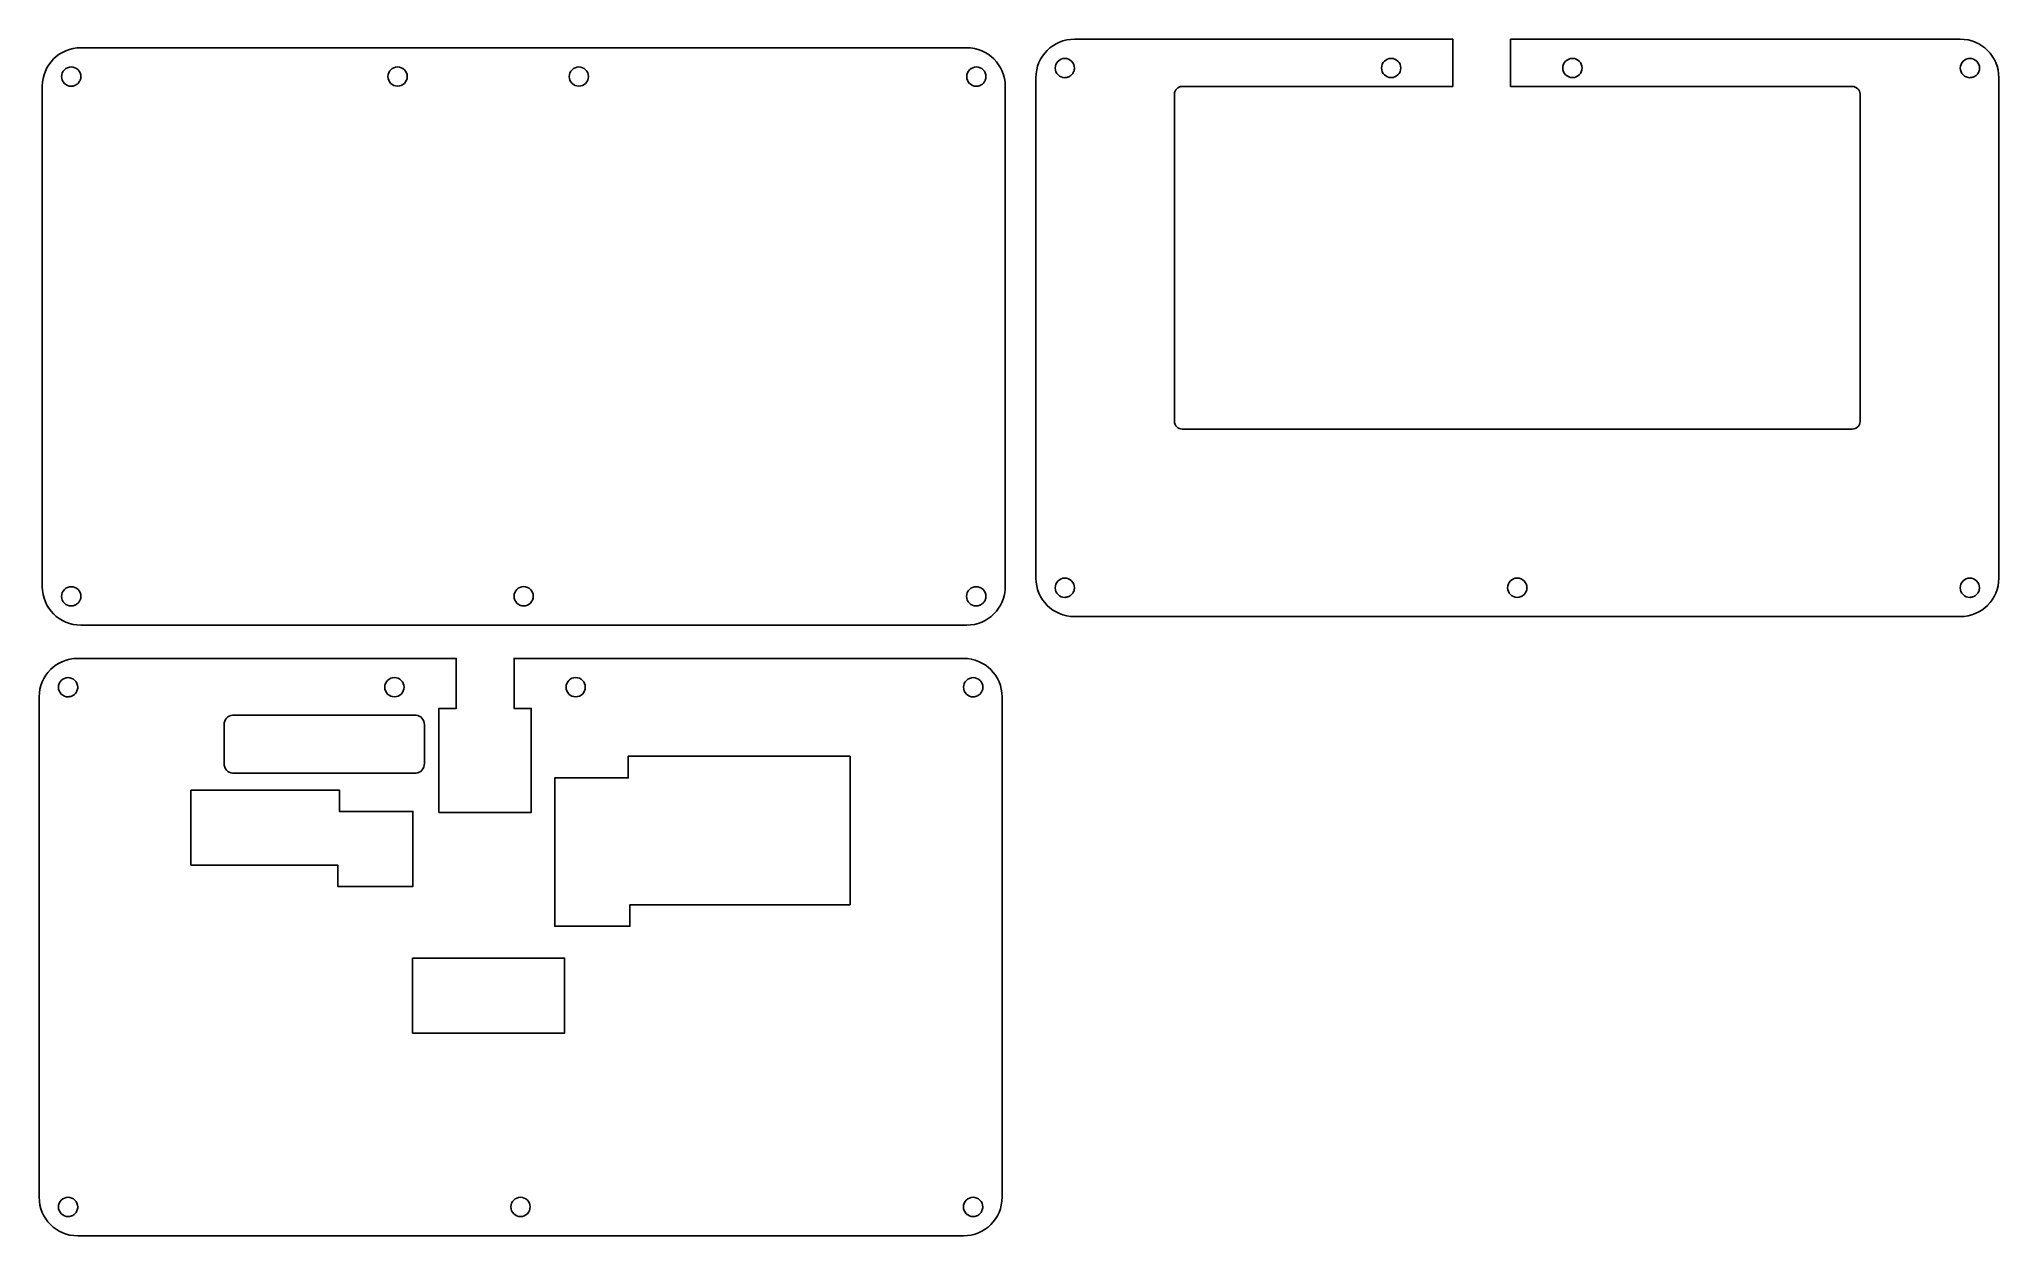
# Model space of a CAD drawing. Header units: millimetres. Extents: x 27 to 536, y 54 to 365.
import ezdxf

# ---------------------------------------------------------------- set-up
doc = ezdxf.new("R2010")
doc.units = ezdxf.units.MM
doc.layers.add('Layer_1', color=7, linetype='CONTINUOUS')

msp = doc.modelspace()

# ---------------------------------------------------------------- linework, layer by layer
at = {"layer": 'Layer_1', "color": 7}
for points in [[(267.89682, 362.89199), (37.89691, 362.89199)], [(323.83899, 352.83187), (394.10963, 352.83187), (394.10963, 365.11278), (295.87635, 365.11278)], [(525.87627, 365.11278), (409.10975, 365.11278), (409.10975, 352.83187), (497.8387, 352.83187)], [(27.897, 352.89156), (27.897, 222.89173)], [(277.89673, 222.89173), (277.89673, 352.89156)], [(285.87645, 355.11235), (285.87645, 225.11254)], [(535.87617, 225.11254), (535.87617, 355.11235)], [(321.83911, 265.83202), (321.83911, 350.832)], [(499.8391, 350.832), (499.8391, 265.83202)], [(497.8387, 263.83214), (323.83899, 263.83214)], [(35.40195, 222.88873), (35.40197, 222.88973)], [(270.37824, 222.89013), (270.37832, 222.88973)], [(295.87635, 215.11263), (525.87627, 215.11263)], [(37.89691, 212.89183), (267.89682, 212.89183)], [(267.08307, 204.26971), (150.38425, 204.26971), (150.38425, 191.27102), (154.84754, 191.27102), (154.84754, 164.27112), (130.84746, 164.27112), (130.84746, 191.27102), (135.38413, 191.27102), (135.38413, 204.26971), (37.083153, 204.26971)], [(27.083253, 194.26929), (27.083253, 64.26947)], [(277.08298, 64.26947), (277.08298, 194.26929)], [(77.254353, 189.49311), (124.9212, 189.49311)], [(75.087553, 176.99361), (75.087553, 186.99352)], [(127.08748, 186.99352), (127.08748, 176.99361)], [(124.9212, 174.49351), (77.254353, 174.49351)], [(37.083153, 54.26957), (267.08307, 54.26957)]]:
    msp.add_lwpolyline(points, dxfattribs=at)
for points in [[(35.40195, 357.89669)], [(120.13116, 357.90469)], [(167.19082, 357.90469)], [(270.41131, 357.89674)], [(293.38139, 360.11749)], [(378.11061, 360.12548)], [(425.17027, 360.12548)], [(528.39086, 360.11752)], [(293.38139, 225.11355)], [(410.85125, 225.12056)], [(528.35769, 225.1136)], [(152.8718, 222.89973)], [(34.588203, 199.27441)], [(119.31741, 199.28242)], [(166.37707, 199.28242)], [(269.59756, 199.27445)], [(77.254353, 189.49311)], [(180.01086, 178.83019), (199.51097, 178.83019), (218.58164, 178.83019), (237.62027, 178.83019), (237.62027, 159.78019), (237.62027, 140.28009), (218.58164, 140.28009), (199.51097, 140.28009), (180.45993, 140.28009), (180.45993, 134.67371), (160.95983, 134.67371), (160.95983, 153.72371), (160.95983, 173.22382), (163.79687, 173.22382), (163.79687, 173.23622), (166.54709, 173.23622), (166.54709, 173.22382), (180.01086, 173.22382)], [(66.486013, 170.07569), (85.986113, 170.07569), (105.01958, 170.07569), (105.01958, 164.51944), (124.10317, 164.51944), (124.10317, 145.01934), (104.60306, 145.01934), (104.60306, 150.57559), (85.986113, 150.57559), (66.486013, 150.57559)], [(124.01118, 126.41995), (163.5111, 126.41995), (163.5111, 106.91985), (124.01118, 106.91985)], [(34.588203, 64.27049)], [(152.05805, 64.27749)], [(269.56449, 64.27054)]]:
    msp.add_lwpolyline(points, close=True, dxfattribs=at)
for points in [[(37.89691, 362.89199), (32.35692, 362.89199), (27.897, 358.43156), (27.897, 352.89156)], [(277.89673, 352.89156), (277.89673, 358.43156), (273.43681, 362.89199), (267.89682, 362.89199)], [(295.87635, 365.11278), (290.33637, 365.11278), (285.87645, 360.65235), (285.87645, 355.11235)], [(535.87617, 355.11235), (535.87617, 360.65235), (531.41625, 365.11278), (525.87627, 365.11278)], [(32.89512, 355.38831), (32.895377, 356.052547), (33.159964, 356.689375), (33.63048, 357.15823)], [(33.63048, 357.15823), (34.099205, 357.630264), (34.736729, 357.896024), (35.40195, 357.89669)], [(35.40197, 357.89669), (36.065048, 357.896717), (36.700975, 357.633321), (37.16984, 357.164453)], [(37.16984, 357.164453), (37.638706, 356.695586), (37.902099, 356.059658), (37.90207, 355.39658)], [(117.63106, 355.40459), (117.63106, 356.78959), (118.74616, 357.90469), (120.13116, 357.90469)], [(120.13116, 357.90469), (121.51616, 357.90469), (122.63127, 356.78959), (122.63127, 355.40459)], [(164.69072, 355.40459), (164.69072, 356.78959), (165.80582, 357.90469), (167.19082, 357.90469)], [(167.19082, 357.90469), (168.57582, 357.90469), (169.69093, 356.78959), (169.69093, 355.40459)], [(267.90449, 355.38836), (267.90461, 356.052267), (268.168803, 356.688861), (268.63881, 357.15776)], [(268.63881, 357.15776), (269.107701, 357.630237), (269.745657, 357.89621), (270.41131, 357.89674)], [(270.41139, 357.89669), (271.074469, 357.896719), (271.710399, 357.633325), (272.179267, 357.164457)], [(272.179267, 357.164457), (272.648135, 356.695589), (272.911529, 356.059659), (272.9115, 355.39658)], [(290.87457, 357.6086), (290.874689, 358.273017), (291.139287, 358.910057), (291.60993, 359.37904)], [(293.37468, 355.10901), (291.994085, 355.108949), (290.874796, 356.228005), (290.87457, 357.6086)], [(291.60993, 359.37904), (292.078654, 359.851067), (292.716174, 360.116824), (293.38139, 360.11749)], [(293.38141, 360.11748), (294.044488, 360.117509), (294.680416, 359.854116), (295.149283, 359.38525)], [(295.6707, 356.63087), (295.547397, 356.338506), (295.369565, 356.072287), (295.1467, 355.84643)], [(295.149283, 359.38525), (295.618151, 358.916385), (295.881547, 358.280458), (295.88152, 357.61738)], [(295.6898, 356.67687), (295.683586, 356.661474), (295.677219, 356.64614), (295.6707, 356.63087)], [(295.88152, 357.61738), (295.878962, 357.294436), (295.813855, 356.975047), (295.6898, 356.67687)], [(375.6105, 357.62538), (375.6105, 359.01038), (376.72561, 360.12548), (378.11061, 360.12548)], [(378.11061, 355.12527), (376.72561, 355.12527), (375.6105, 356.24038), (375.6105, 357.62538)], [(378.11061, 360.12548), (379.49561, 360.12548), (380.61071, 359.01038), (380.61071, 357.62538)], [(380.61071, 357.62538), (380.61071, 356.24038), (379.49561, 355.12527), (378.11061, 355.12527)], [(422.67016, 357.62538), (422.67016, 359.01038), (423.78527, 360.12548), (425.17027, 360.12548)], [(425.17027, 355.12527), (423.78527, 355.12527), (422.67016, 356.24038), (422.67016, 357.62538)], [(425.17027, 360.12548), (426.55527, 360.12548), (427.67037, 359.01038), (427.67037, 357.62538)], [(427.67037, 357.62538), (427.67037, 356.24038), (426.55527, 355.12527), (425.17027, 355.12527)], [(526.61627, 355.841277), (526.147404, 356.310144), (525.884011, 356.946072), (525.88404, 357.60915)], [(525.88404, 357.60915), (525.88416, 358.273057), (526.148353, 358.909651), (526.61836, 359.37855)], [(526.61836, 359.37855), (527.087253, 359.851024), (527.725209, 360.116993), (528.39086, 360.11752)], [(528.39084, 360.11748), (529.053918, 360.117509), (529.689846, 359.854116), (530.158713, 359.38525)], [(530.68119, 356.63298), (530.557753, 356.339978), (530.379558, 356.073211), (530.15616, 355.84698)], [(530.158713, 359.38525), (530.627581, 358.916385), (530.890977, 358.280458), (530.89095, 357.61738)], [(530.69819, 356.67428), (530.692646, 356.660463), (530.68698, 356.646696), (530.68119, 356.63298)], [(530.89095, 357.61738), (530.888396, 357.293495), (530.82293, 356.973192), (530.69819, 356.67428)], [(33.627357, 353.62044), (33.158489, 354.089305), (32.895093, 354.725232), (32.89512, 355.38831)], [(35.39523, 352.88821), (34.732152, 352.888181), (34.096224, 353.151574), (33.627357, 353.62044)], [(35.45983, 352.90111), (35.438354, 352.896526), (35.416819, 352.892226), (35.39523, 352.88821)], [(36.28717, 353.06544), (36.022688, 352.964199), (35.742927, 352.908631), (35.45983, 352.90111)], [(36.40706, 353.11504), (36.367532, 353.097472), (36.327556, 353.080933), (36.28717, 353.06544)], [(37.14965, 353.61113), (36.933901, 353.402537), (36.682359, 353.234493), (36.40706, 353.11504)], [(37.16725, 353.62613), (37.161406, 353.621103), (37.15554, 353.616103), (37.14965, 353.61113)], [(37.69125, 354.41057), (37.567947, 354.118206), (37.390115, 353.851987), (37.16725, 353.62613)], [(37.71035, 354.45607), (37.704133, 354.440841), (37.697766, 354.425673), (37.69125, 354.41057)], [(37.90207, 355.39658), (37.899512, 355.073636), (37.834405, 354.754247), (37.71035, 354.45607)], [(120.13116, 352.90448), (118.74616, 352.90448), (117.63106, 354.01959), (117.63106, 355.40459)], [(122.63127, 355.40459), (122.63127, 354.01959), (121.51616, 352.90448), (120.13116, 352.90448)], [(167.19082, 352.90448), (165.80582, 352.90448), (164.69072, 354.01959), (164.69072, 355.40459)], [(169.69093, 355.40459), (169.69093, 354.01959), (168.57582, 352.90448), (167.19082, 352.90448)], [(268.636727, 353.62049), (268.167859, 354.089355), (267.904463, 354.725282), (267.90449, 355.38836)], [(270.4046, 352.88826), (269.741522, 352.888231), (269.105594, 353.151624), (268.636727, 353.62049)], [(270.4692, 352.90116), (270.447724, 352.896576), (270.426189, 352.892276), (270.4046, 352.88826)], [(271.29654, 353.06549), (271.032058, 352.964249), (270.752297, 352.908681), (270.4692, 352.90116)], [(271.4154, 353.11459), (271.376208, 353.097207), (271.336574, 353.080835), (271.29654, 353.06549)], [(272.15902, 353.6112), (271.943006, 353.402319), (271.691104, 353.234092), (271.4154, 353.11459)], [(272.17662, 353.6262), (272.170776, 353.621173), (272.16491, 353.616173), (272.15902, 353.6112)], [(272.70165, 354.41219), (272.578212, 354.119191), (272.400017, 353.852428), (272.17662, 353.6262)], [(272.71875, 354.45349), (272.713173, 354.439673), (272.707473, 354.425905), (272.70165, 354.41219)], [(272.9115, 355.39658), (272.908948, 355.072699), (272.843485, 354.752399), (272.71875, 354.45349)], [(293.43928, 355.12141), (293.417802, 355.116994), (293.396267, 355.11286), (293.37468, 355.10901)], [(294.26662, 355.28574), (294.002138, 355.184499), (293.722377, 355.128931), (293.43928, 355.12141)], [(294.38651, 355.33534), (294.346982, 355.317772), (294.307006, 355.301233), (294.26662, 355.28574)], [(295.1291, 355.83143), (294.913351, 355.622837), (294.661809, 355.454793), (294.38651, 355.33534)], [(295.1467, 355.84643), (295.140856, 355.841403), (295.13499, 355.836403), (295.1291, 355.83143)], [(321.83911, 350.832), (321.83911, 351.93999), (322.73099, 352.83187), (323.83899, 352.83187)], [(497.8387, 352.83187), (498.9467, 352.83187), (499.8391, 351.93999), (499.8391, 350.832)], [(528.38414, 355.10904), (527.721062, 355.109013), (527.085135, 355.372409), (526.61627, 355.841277)], [(528.44874, 355.12194), (528.427264, 355.117356), (528.405729, 355.113056), (528.38414, 355.10904)], [(529.27608, 355.28627), (529.011598, 355.185029), (528.731837, 355.129461), (528.44874, 355.12194)], [(529.39493, 355.33537), (529.355741, 355.317987), (529.316111, 355.301615), (529.27608, 355.28627)], [(530.13856, 355.83198), (529.922543, 355.623098), (529.670638, 355.454871), (529.39493, 355.33537)], [(530.15616, 355.84698), (530.150316, 355.841953), (530.14445, 355.836953), (530.13856, 355.83198)], [(323.83899, 263.83214), (322.73099, 263.83214), (321.83911, 264.72402), (321.83911, 265.83202)], [(499.8391, 265.83202), (499.8391, 264.72402), (498.9467, 263.83214), (497.8387, 263.83214)], [(285.87645, 225.11254), (285.87645, 219.57254), (290.33637, 215.11263), (295.87635, 215.11263)], [(290.87457, 222.60518), (290.87483, 223.269413), (291.139417, 223.906237), (291.60993, 224.37509)], [(291.60993, 224.37509), (292.078652, 224.847121), (292.716173, 225.112881), (293.38139, 225.11355)], [(293.38141, 225.11356), (294.044489, 225.113589), (294.680419, 224.850195), (295.149287, 224.381327)], [(295.149287, 224.381327), (295.618155, 223.912459), (295.881549, 223.276529), (295.88152, 222.61345)], [(408.35166, 222.61993), (408.35166, 224.00493), (409.46625, 225.12056), (410.85125, 225.12056)], [(410.85125, 225.12056), (412.23624, 225.12056), (413.35135, 224.00493), (413.35135, 222.61993)], [(525.85086, 222.60523), (525.850983, 223.269138), (526.11518, 223.905733), (526.58519, 224.37463)], [(525.87627, 215.11263), (531.41625, 215.11263), (535.87617, 219.57254), (535.87617, 225.11254)], [(526.58519, 224.37463), (527.054083, 224.847104), (527.692039, 225.113073), (528.35769, 225.1136)], [(528.35777, 225.11356), (529.020848, 225.113587), (529.656775, 224.850191), (530.12564, 224.381323)], [(530.12564, 224.381323), (530.594506, 223.912456), (530.857899, 223.276528), (530.85787, 222.61345)], [(27.897, 222.89173), (27.897, 217.35173), (32.35692, 212.89183), (37.89691, 212.89183)], [(33.627321, 218.612495), (33.158451, 219.081382), (32.895067, 219.717335), (32.89512, 220.38043)], [(32.89512, 220.38043), (32.895383, 221.04466), (33.159969, 221.681479), (33.63048, 222.15033)], [(33.63048, 222.15033), (34.099215, 222.622342), (34.736738, 222.88808), (35.40195, 222.88873)], [(35.40197, 222.88973), (36.065046, 222.889757), (36.700972, 222.626362), (37.169837, 222.157497)], [(37.69125, 219.40313), (37.567942, 219.11078), (37.390111, 218.844576), (37.16725, 218.61873)], [(37.169837, 222.157497), (37.638702, 221.688632), (37.902097, 221.052706), (37.90207, 220.38963)], [(37.71035, 219.44913), (37.704136, 219.433734), (37.697769, 219.4184), (37.69125, 219.40313)], [(37.90207, 220.38963), (37.89951, 220.06669), (37.834404, 219.747304), (37.71035, 219.44913)], [(150.37221, 220.39963), (150.37221, 221.78463), (151.4868, 222.89973), (152.8718, 222.89973)], [(152.8718, 217.90003), (151.4868, 217.90003), (150.37221, 219.01463), (150.37221, 220.39963)], [(152.8718, 222.89973), (154.2568, 222.89973), (155.37191, 221.78463), (155.37191, 220.39963)], [(155.37191, 220.39963), (155.37191, 219.01463), (154.2568, 217.90003), (152.8718, 217.90003)], [(268.603653, 218.613863), (268.134788, 219.082728), (267.871393, 219.718654), (267.87142, 220.38173)], [(267.87142, 220.38173), (267.87154, 221.045637), (268.135733, 221.682231), (268.60574, 222.15113)], [(267.89682, 212.89183), (273.43681, 212.89183), (277.89673, 217.35173), (277.89673, 222.89173)], [(268.60574, 222.15113), (269.074628, 222.623615), (269.712584, 222.889595), (270.37824, 222.89013)], [(270.37832, 222.88973), (271.041398, 222.889759), (271.677326, 222.626366), (272.146193, 222.1575)], [(272.66857, 219.40553), (272.545133, 219.112528), (272.366938, 218.845761), (272.14354, 218.61953)], [(272.146193, 222.1575), (272.615061, 221.688635), (272.878457, 221.052708), (272.87843, 220.38963)], [(272.68567, 219.44653), (272.680092, 219.432813), (272.674391, 219.419146), (272.66857, 219.40553)], [(272.87843, 220.38963), (272.875876, 220.065745), (272.81041, 219.745442), (272.68567, 219.44653)], [(291.606803, 220.837303), (291.137935, 221.306171), (290.874541, 221.942101), (290.87457, 222.60518)], [(293.37468, 220.10507), (292.711601, 220.105041), (292.075671, 220.368435), (291.606803, 220.837303)], [(293.43928, 220.11797), (293.417804, 220.113386), (293.396269, 220.109086), (293.37468, 220.10507)], [(294.26662, 220.2823), (294.002138, 220.181059), (293.722377, 220.125491), (293.43928, 220.11797)], [(294.38651, 220.3319), (294.346982, 220.314332), (294.307006, 220.297793), (294.26662, 220.2823)], [(295.1291, 220.82799), (294.913351, 220.619397), (294.661809, 220.451353), (294.38651, 220.3319)], [(295.1467, 220.84299), (295.140856, 220.837963), (295.13499, 220.832963), (295.1291, 220.82799)], [(295.6707, 221.62744), (295.547398, 221.335073), (295.369566, 221.06885), (295.1467, 220.84299)], [(295.6898, 221.67294), (295.683583, 221.657711), (295.677216, 221.642543), (295.6707, 221.62744)], [(295.88152, 222.61345), (295.878962, 222.290506), (295.813855, 221.971117), (295.6898, 221.67294)], [(410.85125, 220.12034), (409.46625, 220.12034), (408.35166, 221.23493), (408.35166, 222.61993)], [(413.35135, 222.61993), (413.35135, 221.23493), (412.23624, 220.12034), (410.85125, 220.12034)], [(526.583093, 220.837353), (526.114225, 221.306221), (525.850831, 221.942151), (525.85086, 222.60523)], [(528.35097, 220.10512), (527.687891, 220.105091), (527.051961, 220.368485), (526.583093, 220.837353)], [(528.41557, 220.11802), (528.394094, 220.113436), (528.372559, 220.109136), (528.35097, 220.10512)], [(529.24291, 220.28235), (528.978428, 220.181109), (528.698667, 220.125541), (528.41557, 220.11802)], [(529.36176, 220.33145), (529.322571, 220.314067), (529.282941, 220.297695), (529.24291, 220.28235)], [(530.10539, 220.82806), (529.889373, 220.619178), (529.637468, 220.450951), (529.36176, 220.33145)], [(530.12299, 220.84306), (530.117146, 220.838033), (530.11128, 220.833033), (530.10539, 220.82806)], [(530.64802, 221.62906), (530.524583, 221.336058), (530.346388, 221.069291), (530.12299, 220.84306)], [(530.66512, 221.67036), (530.659543, 221.656543), (530.653843, 221.642775), (530.64802, 221.62906)], [(530.85787, 222.61345), (530.855318, 222.289569), (530.789855, 221.969269), (530.66512, 221.67036)], [(35.39523, 217.88023), (34.732135, 217.880201), (34.096192, 218.143607), (33.627321, 218.612495)], [(35.45983, 217.89323), (35.438355, 217.888613), (35.41682, 217.884279), (35.39523, 217.88023)], [(36.28717, 218.05763), (36.022692, 217.956365), (35.742931, 217.900774), (35.45983, 217.89323)], [(36.40706, 218.10763), (36.367536, 218.089928), (36.32756, 218.073255), (36.28717, 218.05763)], [(37.14965, 218.60373), (36.933902, 218.395134), (36.68236, 218.227086), (36.40706, 218.10763)], [(37.16725, 218.61873), (37.161406, 218.613703), (37.15554, 218.608703), (37.14965, 218.60373)], [(270.37152, 217.88163), (269.708444, 217.881603), (269.072518, 218.144998), (268.603653, 218.613863)], [(270.43612, 217.89463), (270.414645, 217.890013), (270.39311, 217.885679), (270.37152, 217.88163)], [(271.26346, 218.05893), (270.998976, 217.957699), (270.719215, 217.902142), (270.43612, 217.89463)], [(271.38232, 218.10793), (271.343127, 218.09058), (271.303493, 218.074242), (271.26346, 218.05893)], [(272.12594, 218.60453), (271.909925, 218.395652), (271.658023, 218.227429), (271.38232, 218.10793)], [(272.14354, 218.61953), (272.137696, 218.614503), (272.13183, 218.609503), (272.12594, 218.60453)], [(37.083153, 204.26971), (31.543173, 204.26971), (27.083253, 199.80928), (27.083253, 194.26929)], [(277.08298, 194.26929), (277.08298, 199.80928), (272.62305, 204.26971), (267.08307, 204.26971)], [(32.081373, 196.76604), (32.08163, 197.430277), (32.346217, 198.067105), (32.816733, 198.53596)], [(32.816733, 198.53596), (33.28546, 199.00799), (33.922984, 199.273747), (34.588203, 199.27441)], [(34.588223, 199.27442), (35.251299, 199.274447), (35.887225, 199.011052), (36.35609, 198.542187)], [(36.35609, 198.542187), (36.824955, 198.073322), (37.08835, 197.437396), (37.088323, 196.77432)], [(116.81731, 196.78231), (116.81731, 198.16731), (117.93241, 199.28242), (119.31741, 199.28242)], [(119.31741, 199.28242), (120.70241, 199.28242), (121.81752, 198.16731), (121.81752, 196.78231)], [(163.87697, 196.78231), (163.87697, 198.16731), (164.99207, 199.28242), (166.37707, 199.28242)], [(166.37707, 199.28242), (167.76207, 199.28242), (168.87718, 198.16731), (168.87718, 196.78231)], [(267.09074, 196.76608), (267.09086, 197.429987), (267.355053, 198.066581), (267.82506, 198.53548)], [(267.82506, 198.53548), (268.293953, 199.007954), (268.931909, 199.273923), (269.59756, 199.27445)], [(269.59764, 199.27442), (270.260718, 199.274449), (270.896646, 199.011056), (271.365513, 198.54219)], [(271.365513, 198.54219), (271.834381, 198.073325), (272.097777, 197.437398), (272.09775, 196.77432)], [(32.813606, 194.998163), (32.344738, 195.467031), (32.081344, 196.102961), (32.081373, 196.76604)], [(34.581483, 194.26593), (33.918404, 194.265901), (33.282474, 194.529295), (32.813606, 194.998163)], [(34.646083, 194.27883), (34.624607, 194.274246), (34.603072, 194.269946), (34.581483, 194.26593)], [(35.473423, 194.44316), (35.208941, 194.341919), (34.92918, 194.286351), (34.646083, 194.27883)], [(35.593313, 194.49276), (35.553785, 194.475192), (35.513809, 194.458653), (35.473423, 194.44316)], [(36.335903, 194.98886), (36.120155, 194.780264), (35.868613, 194.612216), (35.593313, 194.49276)], [(36.353503, 195.00386), (36.347659, 194.998833), (36.341793, 194.993833), (36.335903, 194.98886)], [(36.877503, 195.78831), (36.754201, 195.495943), (36.576369, 195.22972), (36.353503, 195.00386)], [(36.896603, 195.83381), (36.890386, 195.818581), (36.884019, 195.803413), (36.877503, 195.78831)], [(37.088323, 196.77432), (37.085765, 196.451376), (37.020658, 196.131987), (36.896603, 195.83381)], [(119.31741, 194.28221), (117.93241, 194.28221), (116.81731, 195.39732), (116.81731, 196.78231)], [(121.81752, 196.78231), (121.81752, 195.39732), (120.70241, 194.28221), (119.31741, 194.28221)], [(166.37707, 194.28221), (164.99207, 194.28221), (163.87697, 195.39732), (163.87697, 196.78231)], [(168.87718, 196.78231), (168.87718, 195.39732), (167.76207, 194.28221), (166.37707, 194.28221)], [(267.822973, 194.998203), (267.354105, 195.467071), (267.090711, 196.103001), (267.09074, 196.76608)], [(269.59085, 194.26597), (268.927771, 194.265941), (268.291841, 194.529335), (267.822973, 194.998203)], [(269.65545, 194.27887), (269.633974, 194.274286), (269.612439, 194.269986), (269.59085, 194.26597)], [(270.48279, 194.4432), (270.218308, 194.341959), (269.938547, 194.286391), (269.65545, 194.27887)], [(270.60165, 194.4923), (270.562458, 194.474917), (270.522824, 194.458545), (270.48279, 194.4432)], [(271.34527, 194.98892), (271.129257, 194.780035), (270.877355, 194.611805), (270.60165, 194.4923)], [(271.36287, 195.00392), (271.357026, 194.998893), (271.35116, 194.993893), (271.34527, 194.98892)], [(271.8879, 195.78992), (271.764463, 195.496918), (271.586268, 195.230151), (271.36287, 195.00392)], [(271.905, 195.83122), (271.899423, 195.817403), (271.893723, 195.803635), (271.8879, 195.78992)], [(272.09775, 196.77432), (272.0952, 196.450435), (272.029736, 196.130132), (271.905, 195.83122)], [(75.087553, 186.99352), (75.087553, 188.37852), (76.054013, 189.49311), (77.254353, 189.49311)], [(124.9212, 189.49311), (126.12154, 189.49311), (127.08748, 188.37852), (127.08748, 186.99352)], [(77.254353, 174.49351), (76.054013, 174.49351), (75.087553, 175.60861), (75.087553, 176.99361)], [(127.08748, 176.99361), (127.08748, 175.60861), (126.12154, 174.49351), (124.9212, 174.49351)], [(27.083253, 64.26947), (27.083253, 58.72948), (31.543173, 54.26957), (37.083153, 54.26957)], [(32.81361, 59.99424), (32.344742, 60.463105), (32.081346, 61.099032), (32.081373, 61.76211)], [(32.081373, 61.76211), (32.08163, 62.426347), (32.346217, 63.063175), (32.816733, 63.53203)], [(32.816733, 63.53203), (33.285458, 64.004064), (33.922982, 64.269824), (34.588203, 64.27049)], [(34.588223, 64.27049), (35.251301, 64.270517), (35.887228, 64.007121), (36.356093, 63.538253)], [(36.356093, 63.538253), (36.824959, 63.069386), (37.088352, 62.433458), (37.088323, 61.77038)], [(37.088323, 61.77038), (37.085765, 61.447436), (37.020658, 61.128047), (36.896603, 60.82987)], [(149.55846, 61.77739), (149.55846, 63.16239), (150.67305, 64.27749), (152.05805, 64.27749)], [(152.05805, 59.2778), (150.67305, 59.2778), (149.55846, 60.39239), (149.55846, 61.77739)], [(152.05805, 64.27749), (153.44305, 64.27749), (154.55815, 63.16239), (154.55815, 61.77739)], [(154.55815, 61.77739), (154.55815, 60.39239), (153.44305, 59.2778), (152.05805, 59.2778)], [(267.789903, 59.994293), (267.321038, 60.463158), (267.057643, 61.099084), (267.05767, 61.76216)], [(267.05767, 61.76216), (267.05779, 62.426067), (267.321983, 63.062661), (267.79199, 63.53156)], [(267.08307, 54.26957), (272.62305, 54.26957), (277.08298, 58.72948), (277.08298, 64.26947)], [(267.79199, 63.53156), (268.260881, 64.004037), (268.898837, 64.27001), (269.56449, 64.27054)], [(269.56457, 64.27049), (270.227649, 64.270519), (270.863579, 64.007125), (271.332447, 63.538257)], [(271.332447, 63.538257), (271.801315, 63.069389), (272.064709, 62.433459), (272.06468, 61.77038)], [(272.06468, 61.77038), (272.062125, 61.446498), (271.996659, 61.126199), (271.87192, 60.82729)], [(34.581483, 59.26201), (33.918405, 59.261981), (33.282477, 59.525374), (32.81361, 59.99424)], [(34.646083, 59.27491), (34.624607, 59.270326), (34.603072, 59.266026), (34.581483, 59.26201)], [(35.473423, 59.43924), (35.208941, 59.337999), (34.92918, 59.282431), (34.646083, 59.27491)], [(35.593313, 59.48884), (35.553785, 59.471272), (35.513809, 59.454733), (35.473423, 59.43924)], [(36.335903, 59.98493), (36.120154, 59.776337), (35.868612, 59.608293), (35.593313, 59.48884)], [(36.353503, 59.99993), (36.347659, 59.994903), (36.341793, 59.989903), (36.335903, 59.98493)], [(36.877503, 60.78437), (36.7542, 60.492006), (36.576368, 60.225787), (36.353503, 59.99993)], [(36.896603, 60.82987), (36.890386, 60.814641), (36.884019, 60.799473), (36.877503, 60.78437)], [(269.55777, 59.26206), (268.894694, 59.262033), (268.258768, 59.525428), (267.789903, 59.994293)], [(269.62237, 59.27496), (269.600894, 59.270376), (269.579359, 59.266076), (269.55777, 59.26206)], [(270.44971, 59.43929), (270.185228, 59.338049), (269.905467, 59.282481), (269.62237, 59.27496)], [(270.56856, 59.48839), (270.529371, 59.471007), (270.489741, 59.454635), (270.44971, 59.43929)], [(271.31219, 59.985), (271.096173, 59.776118), (270.844268, 59.607891), (270.56856, 59.48839)], [(271.32979, 60), (271.323946, 59.994973), (271.31808, 59.989973), (271.31219, 59.985)], [(271.85482, 60.78599), (271.731382, 60.492991), (271.553187, 60.226228), (271.32979, 60)], [(271.87192, 60.82729), (271.866343, 60.813473), (271.860643, 60.799705), (271.85482, 60.78599)]]:
    msp.add_open_spline(points, degree=3, dxfattribs=at)

doc.saveas('drawing.dxf')
